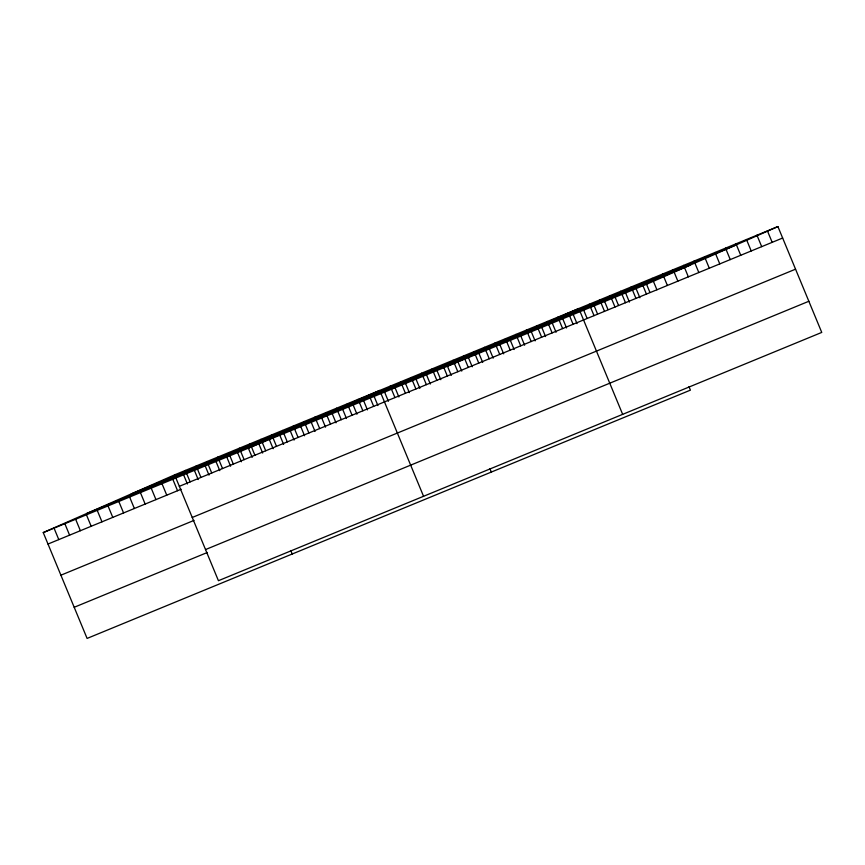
<?xml version="1.0" encoding="UTF-8"?>
<svg xmlns="http://www.w3.org/2000/svg" width="865" height="865" viewBox="0 0 865 865"><rect width="100%" height="100%" fill="white"/><g stroke="black" fill="none" stroke-linecap="round" stroke-linejoin="round"><path stroke-width="1.3" d="M688.973 386.677L690.411 390.137L87.095 638.424L43.25 532.581L174.589 474.863L777.905 226.576L821.75 332.42L218.434 580.707L174.589 474.863M43.25 532.581L646.566 284.293L777.905 226.576M131.242 493.915L734.569 245.617M86.597 513.54L689.913 265.241M179.336 486.325L782.652 238.026M47.997 544.042L181.153 489.244M192.235 517.475L795.551 269.177M60.896 575.193L194.052 520.395M205.535 549.567L808.851 301.269M74.195 607.284L207.34 552.486M767.428 230.89L772.175 242.341M756.951 235.194L761.697 246.655M746.473 239.508L751.22 250.969M735.996 243.822L740.743 255.283M725.519 248.136L730.265 259.597M715.031 252.45L719.777 263.901M704.553 256.764L709.3 268.215M694.076 261.068L698.823 272.529M683.599 265.382L688.345 276.843M673.121 269.696L677.868 281.157M662.644 274.01L667.391 285.472M652.167 278.325L656.913 289.786M646.566 284.293L649.885 292.316M641.689 282.639L646.436 294.089M636.089 288.607L639.884 297.765M631.201 286.942L635.948 298.403M625.611 292.911L629.406 302.08M620.724 291.256L625.471 302.718M615.134 297.225L618.453 305.248M610.247 295.571L614.993 307.032M604.657 301.539L607.976 309.562M599.769 299.885L604.516 311.346M594.179 305.853L597.499 313.876M589.292 304.199L594.039 315.66M583.691 310.167L587.021 318.19M622.659 414.357L578.815 308.513L447.475 366.23L451.271 375.399M573.214 314.482L577.009 323.64M568.337 312.816L573.084 324.278M562.737 318.785L566.532 327.954M557.86 317.131L562.607 328.592M552.259 323.099L556.054 332.268M547.372 321.445L552.119 332.906M541.782 327.413L545.577 336.582M536.895 325.759L541.641 337.22M531.305 331.728L535.1 340.897M526.417 330.073L531.164 341.534M520.827 336.042L524.623 345.211M515.94 334.387L520.687 345.838M510.35 340.356L514.145 349.525M505.463 338.691L510.209 350.152M499.862 344.67L503.668 353.828M494.985 343.005L499.732 354.466M489.385 348.973L493.18 358.142M484.508 347.319L489.255 358.78M478.907 353.288L482.702 362.457M474.031 351.633L478.767 363.095M468.43 357.602L472.225 366.771M463.543 355.947L468.289 367.409M457.953 361.916L461.748 371.085M453.065 360.262L457.812 371.712M489.882 468.614L491.32 472.074M442.588 364.565L447.335 376.026M436.998 370.544L440.793 379.703M432.111 368.879L436.857 380.341M426.521 374.848L430.316 384.017M421.633 373.193L426.38 384.655M416.033 379.162L419.839 388.331M411.156 377.508L415.903 388.969M405.555 383.476L409.35 392.645M400.679 381.822L405.425 393.283M395.078 387.79L398.873 396.959M390.202 386.136L394.937 397.586M384.601 392.104L388.396 401.274M423.558 496.294L379.713 390.439L248.374 448.167L252.18 457.325M374.123 396.419L377.918 405.577M368.923 394.883L373.669 406.345M363.646 400.722L367.441 409.891M358.121 399.327L362.868 410.789M353.169 405.036L356.964 414.205M347.33 403.771L352.077 415.232M342.691 409.35L346.487 418.519M336.528 408.215L341.275 419.676M332.203 413.665L336.009 422.834M325.737 412.659L330.484 424.12M321.726 417.979L325.521 427.148M314.936 417.103L319.682 428.564M311.249 422.293L315.044 431.451M304.145 421.547L308.892 433.008M300.771 426.596L304.567 435.765M293.343 425.991L298.09 437.452M290.294 430.911L294.089 440.08M282.552 430.435L287.299 441.896M279.817 435.225L283.612 444.394M271.751 434.879L276.497 446.329M269.339 439.539L273.135 448.708M260.96 439.323L265.706 450.773M258.862 443.853L262.657 453.022M250.158 443.767L254.905 455.217M290.791 550.551L292.219 554.011M239.367 448.2L244.114 459.661M237.583 452.611L241.378 461.769M228.565 452.644L233.312 464.105M226.781 457.044L230.587 466.213M217.775 457.088L222.521 468.549M215.99 461.488L219.786 470.657M206.973 461.532L211.72 472.993M205.189 465.932L208.995 475.101M196.182 465.976L200.929 477.437M194.398 470.376L198.193 479.545M185.38 470.419L190.127 481.881M183.596 474.82L187.402 483.989M172.805 479.264L177.552 490.725M162.004 483.708L166.75 495.169M151.213 488.152L155.96 499.613M140.411 492.596L145.158 504.057M129.62 497.04L134.367 508.501M118.819 501.484L123.565 512.934M108.028 505.928L112.774 517.378M97.226 510.372L101.973 521.822M86.435 514.805L91.182 526.266M75.633 519.249L80.38 530.71M64.843 523.693L69.589 535.154M54.041 528.137L58.788 539.598"/></g></svg>
